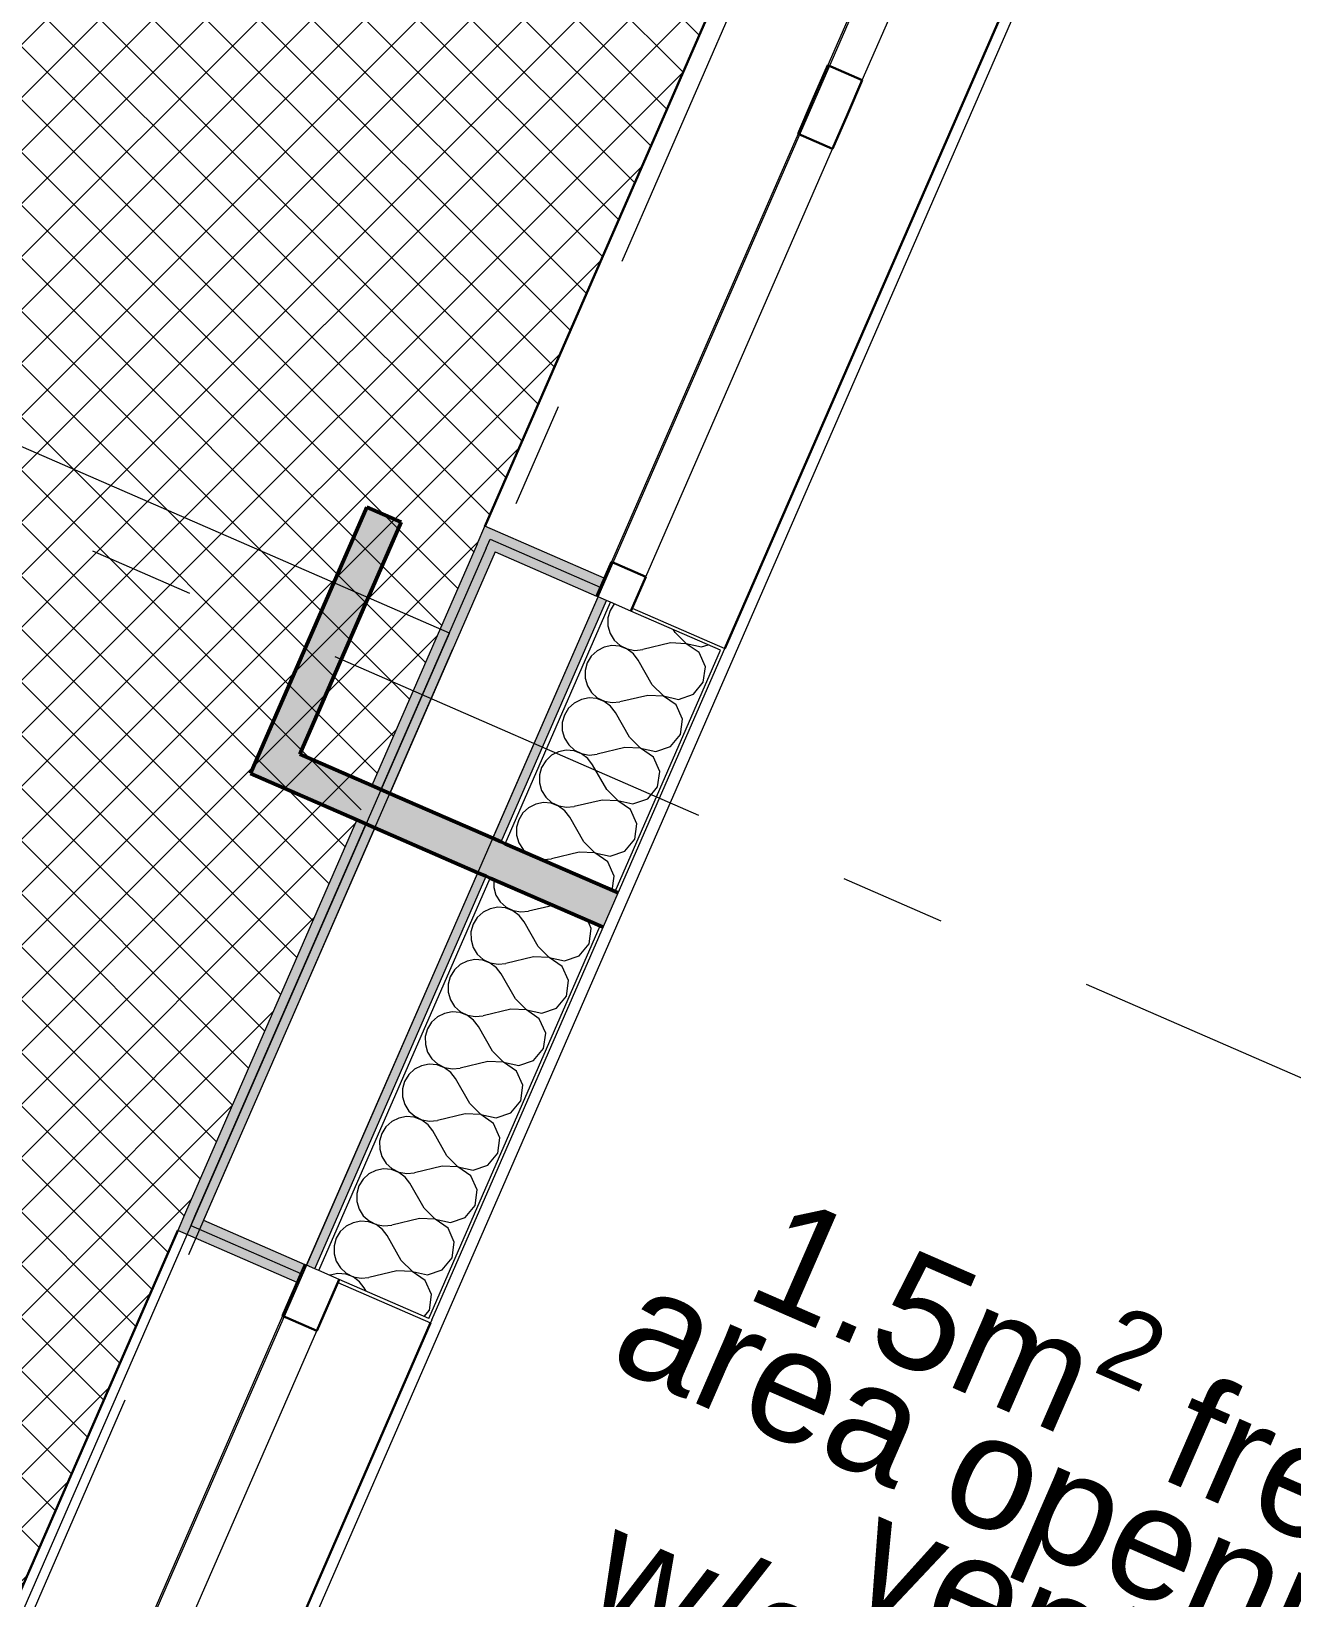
# Model space of a CAD drawing. Header units: millimetres. Extents: x -35034 to 431752, y -71616 to 25069.
# Drawn here: x 409425 to 411107, y -21234 to -19143 of the extents above; entities that cross this region are included whole.
import ezdxf
from ezdxf.enums import TextEntityAlignment as Align

# ---------------------------------------------------------------- set-up
doc = ezdxf.new("R2010")
doc.units = ezdxf.units.MM
doc.header["$MEASUREMENT"] = 0
doc.linetypes.add('Double Dashed', pattern=[1093.611073, 529.166651, -211.666656, 141.111112, -211.666656])
for name, color, linetype in [('A-15-MG_Structural_Grid', 7, 'Continuous'), ('New_A-05-M_Gross_Int_Circulation', 7, 'Continuous'), ('New_A-15-MG_Structural_Grid', 7, 'Continuous'), ('New_A-25-M_Wall_Ext', 7, 'Continuous'), ('New_A-25-M_Wall_Int', 7, 'Continuous'), ('New_A-95-D_Dim_Grid.Dim', 7, 'Continuous'), ('New_ArchiCAD Windows', 7, 'Continuous')]:
    doc.layers.add(name, color=color, linetype=linetype)
for name, color, linetype, lineweight, true_color in [('A-15-MG_Structural_Grid_Pen_No__163', 7, 'Continuous', 0, 0x750077), ('A-25-M_Wall_Int_Pen_No__102', 7, 'Continuous', 15, 0xcccccc), ('A-35-M_FFE_Fixed_Pen_No__64', 7, 'Continuous', 20, 0x606060), ('New_A-05-M_Gross_Int_Circulation_Pen_No__74', 7, 'Continuous', 20, 0x606060), ('New_A-25-M_Wall_Ext_Pen_No__107', 7, 'Continuous', 15, 0xa6a6a6), ('New_A-25-M_Wall_Ext_Pen_No__147', 7, 'Continuous', 0, 0x606060), ('New_A-25-M_Wall_Ext_Pen_No__27', 7, 'Continuous', 50, 0x2a2a2a), ('New_A-25-M_Wall_Ext_Pen_No__81', 7, 'Continuous', 20, 0x6a6a6a), ('New_A-25-M_Wall_Int_Pen_No__27', 7, 'Continuous', 50, 0x2a2a2a), ('New_A-25-M_Wall_Int_Pen_No__81', 7, 'Continuous', 20, 0x6a6a6a), ('New_A-95-M-SFS_Edge_Pen_No__252', 7, 'Continuous', 13, 0xe8e8e8), ('New_ArchiCAD Windows_Pen_No__23', 7, 'Continuous', 30, 0x2a2a2a), ('New_ArchiCAD Windows_Pen_No__43', 7, 'Continuous', 30, 0x444444)]:
    doc.layers.add(name, color=color, linetype=linetype, lineweight=lineweight, true_color=true_color)
for name, color, linetype, lineweight in [('New_A-15-MG_Structural_Grid_Pen_No__4', 7, 'Continuous', 20), ('New_A-25-M_Wall_Ext_Pen_No__1', 7, 'Continuous', 13), ('New_A-95-D_Dim_Grid.Dim_Pen_No__4', 7, 'Continuous', 20), ('New_A-95-P_Text_1_50_GA_Pen_No__1', 7, 'Continuous', 13), ('New_ArchiCAD Windows_Pen_No__1', 7, 'Continuous', 13), ('New_ArchiCAD Windows_Pen_No__83', 8, 'Continuous', 20), ('New_ArchiCAD Zone Stamps_Pen_No__9', 7, 'Continuous', 13)]:
    doc.layers.add(name, color=color, linetype=linetype, lineweight=lineweight)
doc.styles.add('GENERATED_STYLE_2', font='')
doc.styles.add('GENERATED_STYLE_3', font='')
doc.styles.add('GENERATED_STYLE_4', font='')
doc.styles.get('GENERATED_STYLE_2').set_extended_font_data('Arial', bold=True)
doc.styles.get('GENERATED_STYLE_3').set_extended_font_data('Arial')
doc.styles.get('GENERATED_STYLE_4').set_extended_font_data('Swis721 BT')
doc.dimstyles.new('GENERATED_STYLE__4', dxfattribs={"dimtxt": 300, "dimasz": 95, "dimexe": 0.18, "dimexo": 0, "dimgap": 0.09, "dimtad": 1, "dimdec": 0, "dimzin": 0, "dimdsep": 46, "dimtxsty": 'GENERATED_STYLE_4', "dimblk": 'ARROWHEAD_2', "dimblk1": 'ARROWHEAD_2', "dimblk2": 'ARROWHEAD_2', "dimcen": 0.09, "dimclrd": 7, "dimclre": 7, "dimclrt": 7, "dimadec": 0, "dimazin": 0, "dimtfac": 1, "dimtdec": 4, "dimtmove": 0, "dimatfit": 3, "dimfxl": 1, "dimtolj": 1, "dimtzin": 0, "dimarcsym": 0})
pattern_1 = [(0, (341458.06, 0), (0, 173.2051), [0, -100]), (0, (341508.06, 86.6), (0, 173.2051), [0, -100])]

# ---------------------------------------------------------------- blocks, each defined once
blk = doc.blocks.new('Lobby_INB 3264_60_1', base_point=(406487.1, -20590))
at = {"layer": 'New_A-05-M_Gross_Int_Circulation_Pen_No__74', "linetype": 'Continuous'}
for p, q in [((409983.2, -19946.8), (408725.1, -19398.2)), ((409185, -21777.4), (409983.2, -19946.8))]:
    blk.add_line(p, q, dxfattribs=at)
at = {"layer": 'New_ArchiCAD Zone Stamps_Pen_No__9'}
for tag, height, style, p in [('ROOM_NAME', 250, 'GENERATED_STYLE_2', (406238.9, -19285.3)), ('zoneNameLine2', 250, 'GENERATED_STYLE_2', (406050.5, -19717.5)), ('ROOM_NUMBER', 200, 'GENERATED_STYLE_3', (405862.1, -20138.2)), ('measuredAreaCode', 200, 'GENERATED_STYLE_3', (405705, -20498.3)), ('DUMMY_649', 200, 'GENERATED_STYLE_3', (406012.5, -20632.3)), ('DUMMY_650', 200, 'GENERATED_STYLE_3', (406362, -20784.7)), ('DUMMY_651', 133.3, 'GENERATED_STYLE_3', (406641.3, -20891.3))]:
    blk.add_attdef(tag, text='', height=height, rotation=336.4404, dxfattribs=dict(at, style=style)).set_placement(p, align=Align.TOP_LEFT)
blk = doc.blocks.new('*X803', base_point=(341458.1, 0))
at = {"layer": 'New_A-25-M_Wall_Ext_Pen_No__107', "linetype": 'Continuous'}
for p, q in [((410042.4, -20275.8), (410042.4, -20286.2)), ((410042.4, -20286.2), (410045.3, -20296.3)), ((410045.3, -20296.3), (410050.9, -20305.3)), ((410028, -20319.4), (410020.3, -20326.5)), ((410037.4, -20314.6), (410028, -20319.4)), ((410047.7, -20312.6), (410037.4, -20314.6)), ((410058.2, -20313.5), (410047.7, -20312.6)), ((410050.9, -20305.3), (410058.7, -20312.3)), ((410068, -20317.3), (410058.2, -20313.5)), ((410058.7, -20312.3), (410068.1, -20317)), ((410076.4, -20323.5), (410068, -20317.3)), ((410068.1, -20317), (410078.4, -20318.9)), ((410078.4, -20318.9), (410088.9, -20317.9)), ((410121.4, -20310.2), (410088.9, -20317.9)), ((410014.8, -20335.4), (410011.9, -20345.6)), ((410020.3, -20326.5), (410014.8, -20335.4)), ((410082.8, -20331.9), (410076.4, -20323.5)), ((410101.6, -20365), (410082.8, -20331.9)), ((410172.5, -20340.8), (410167.9, -20330.5)), ((410169.7, -20361.4), (410172.5, -20340.8)), ((410011.9, -20345.6), (410012, -20356.1)), ((410012, -20356.1), (410014.9, -20366.2)), ((410156.4, -20377.5), (410169.7, -20361.4)), ((410006.9, -20384.5), (409997.5, -20389.2)), ((410017.2, -20382.5), (410006.9, -20384.5)), ((410014.9, -20366.2), (410020.4, -20375.1)), ((410027.7, -20383.4), (410017.2, -20382.5)), ((410020.4, -20375.1), (410028.2, -20382.2)), ((410037.5, -20387.1), (410027.7, -20383.4)), ((410028.2, -20382.2), (410037.7, -20386.8)), ((410095.5, -20379), (410058.5, -20387.7)), ((410116.3, -20379.9), (410095.5, -20379)), ((410101.6, -20365), (410116.4, -20379.6)), ((410133.5, -20391.6), (410116.3, -20379.9)), ((410116.4, -20379.6), (410136.7, -20384.2)), ((410136.7, -20384.2), (410156.4, -20377.5)), ((409984.3, -20405.3), (409981.5, -20415.4)), ((409989.8, -20396.3), (409984.3, -20405.3)), ((409997.5, -20389.2), (409989.8, -20396.3)), ((410046, -20393.4), (410037.5, -20387.1)), ((410037.7, -20386.8), (410048, -20388.7)), ((410052.4, -20401.7), (410046, -20393.4)), ((410048, -20388.7), (410058.5, -20387.7)), ((410071.2, -20434.8), (410052.4, -20401.7)), ((410142, -20410.6), (410133.5, -20391.6)), ((409981.5, -20415.4), (409981.5, -20425.9)), ((409981.5, -20425.9), (409984.4, -20436)), ((410139.2, -20431.3), (410142, -20410.6)), ((409984.4, -20436), (409990, -20444.9)), ((409990, -20444.9), (409997.8, -20452)), ((410071.2, -20434.8), (410086, -20449.5)), ((410106.3, -20454.1), (410126, -20447.4)), ((410126, -20447.4), (410139.2, -20431.3)), ((409959.3, -20466.2), (409953.9, -20475.1)), ((409967.1, -20459), (409959.3, -20466.2)), ((409976.5, -20454.3), (409967.1, -20459)), ((409986.8, -20452.3), (409976.5, -20454.3)), ((409997.3, -20453.2), (409986.8, -20452.3)), ((410007.1, -20456.9), (409997.3, -20453.2)), ((409997.8, -20452), (410007.2, -20456.7)), ((410015.5, -20463.2), (410007.1, -20456.9)), ((410007.2, -20456.7), (410017.5, -20458.6)), ((410021.9, -20471.6), (410015.5, -20463.2)), ((410017.5, -20458.6), (410028, -20457.6)), ((410065.1, -20448.8), (410028, -20457.6)), ((410085.9, -20449.7), (410065.1, -20448.8)), ((410103.1, -20461.5), (410085.9, -20449.7)), ((410086, -20449.5), (410106.3, -20454.1)), ((410111.6, -20480.5), (410103.1, -20461.5)), ((409953.9, -20475.1), (409951, -20485.2)), ((409951, -20485.2), (409951.1, -20495.8)), ((410040.7, -20504.7), (410021.9, -20471.6)), ((410108.8, -20501.1), (410111.6, -20480.5)), ((409951.1, -20495.8), (409954, -20505.9)), ((409954, -20505.9), (409959.5, -20514.8)), ((410040.7, -20504.7), (410055.5, -20519.3)), ((410095.5, -20517.2), (410108.8, -20501.1)), ((409936.6, -20528.9), (409928.9, -20536)), ((409946, -20524.1), (409936.6, -20528.9)), ((409956.3, -20522.1), (409946, -20524.1)), ((409966.8, -20523.1), (409956.3, -20522.1)), ((409959.5, -20514.8), (409967.3, -20521.8)), ((409976.6, -20526.8), (409966.8, -20523.1)), ((409967.3, -20521.8), (409976.7, -20526.5)), ((409985.1, -20533.1), (409976.6, -20526.8)), ((409976.7, -20526.5), (409987.1, -20528.4)), ((409987.1, -20528.4), (409997.5, -20527.4)), ((410034.6, -20518.7), (409997.5, -20527.4)), ((410055.4, -20519.6), (410034.6, -20518.7)), ((410072.6, -20531.3), (410055.4, -20519.6)), ((410055.5, -20519.3), (410075.8, -20523.9)), ((410075.8, -20523.9), (410095.5, -20517.2)), ((409923.4, -20545), (409920.6, -20555.1)), ((409928.9, -20536), (409923.4, -20545)), ((409991.5, -20541.4), (409985.1, -20533.1)), ((410010.3, -20574.5), (409991.5, -20541.4)), ((410081.1, -20550.3), (410072.6, -20531.3)), ((410078.3, -20571), (410081.1, -20550.3)), ((409920.6, -20555.1), (409920.6, -20565.6)), ((409920.6, -20565.6), (409923.5, -20575.7)), ((410065.1, -20587), (410078.3, -20571)), ((409925.9, -20592), (409915.6, -20594)), ((409923.5, -20575.7), (409929.1, -20584.6)), ((409936.3, -20592.9), (409925.9, -20592)), ((409929.1, -20584.6), (409936.9, -20591.7)), ((409946.2, -20596.6), (409936.3, -20592.9)), ((409936.9, -20591.7), (409946.3, -20596.3)), ((410004.2, -20588.5), (409967.1, -20597.3)), ((410025, -20589.4), (410004.2, -20588.5)), ((410010.3, -20574.5), (410025.1, -20589.1)), ((410042.2, -20601.1), (410025, -20589.4)), ((410025.1, -20589.1), (410045.4, -20593.8)), ((410045.4, -20593.8), (410065.1, -20587)), ((409898.4, -20605.8), (409892.9, -20614.8)), ((409906.2, -20598.7), (409898.4, -20605.8)), ((409915.6, -20594), (409906.2, -20598.7)), ((409954.6, -20602.9), (409946.2, -20596.6)), ((409946.3, -20596.3), (409956.6, -20598.2)), ((409961, -20611.2), (409954.6, -20602.9)), ((409956.6, -20598.2), (409967.1, -20597.3)), ((409979.8, -20644.4), (409961, -20611.2)), ((410050.6, -20620.2), (410042.2, -20601.1)), ((409892.9, -20614.8), (409890.1, -20624.9)), ((409890.1, -20624.9), (409890.2, -20635.4)), ((409890.2, -20635.4), (409893.1, -20645.5)), ((410047.9, -20640.8), (410050.6, -20620.2)), ((409893.1, -20645.5), (409898.6, -20654.5)), ((409898.6, -20654.5), (409906.4, -20661.5)), ((409979.8, -20644.4), (409994.6, -20659)), ((410034.6, -20656.9), (410047.9, -20640.8)), ((409868, -20675.7), (409862.5, -20684.6)), ((409875.7, -20668.6), (409868, -20675.7)), ((409885.1, -20663.8), (409875.7, -20668.6)), ((409895.4, -20661.8), (409885.1, -20663.8)), ((409905.9, -20662.7), (409895.4, -20661.8)), ((409915.7, -20666.5), (409905.9, -20662.7)), ((409906.4, -20661.5), (409915.8, -20666.2)), ((409924.2, -20672.7), (409915.7, -20666.5)), ((409915.8, -20666.2), (409926.2, -20668.1)), ((409930.5, -20681.1), (409924.2, -20672.7)), ((409926.2, -20668.1), (409936.6, -20667.1)), ((409973.7, -20658.3), (409936.6, -20667.1)), ((409994.5, -20659.3), (409973.7, -20658.3)), ((410011.7, -20671), (409994.5, -20659.3)), ((409994.6, -20659), (410014.9, -20663.6)), ((410020.2, -20690), (410011.7, -20671)), ((410014.9, -20663.6), (410034.6, -20656.9)), ((409862.5, -20684.6), (409859.7, -20694.8)), ((409859.7, -20694.8), (409859.7, -20705.3)), ((409949.3, -20714.2), (409930.5, -20681.1)), ((410017.4, -20710.6), (410020.2, -20690)), ((409859.7, -20705.3), (409862.6, -20715.4)), ((409862.6, -20715.4), (409868.2, -20724.3)), ((409949.3, -20714.2), (409964.2, -20728.8)), ((410004.2, -20726.7), (410017.4, -20710.6)), ((409845.3, -20738.4), (409837.5, -20745.5)), ((409854.6, -20733.7), (409845.3, -20738.4)), ((409865, -20731.7), (409854.6, -20733.7)), ((409875.4, -20732.6), (409865, -20731.7)), ((409868.2, -20724.3), (409876, -20731.4)), ((409885.3, -20736.3), (409875.4, -20732.6)), ((409876, -20731.4), (409885.4, -20736)), ((409893.7, -20742.6), (409885.3, -20736.3)), ((409885.4, -20736), (409895.7, -20737.9)), ((409895.7, -20737.9), (409906.2, -20736.9)), ((409943.3, -20728.2), (409906.2, -20736.9)), ((409964.1, -20729.1), (409943.3, -20728.2)), ((409981.3, -20740.8), (409964.1, -20729.1)), ((409964.2, -20728.8), (409984.5, -20733.4)), ((409984.5, -20733.4), (410004.2, -20726.7)), ((409832, -20754.5), (409829.2, -20764.6)), ((409837.5, -20745.5), (409832, -20754.5)), ((409900.1, -20750.9), (409893.7, -20742.6)), ((409918.9, -20784), (409900.1, -20750.9)), ((409989.7, -20759.8), (409981.3, -20740.8)), ((409986.9, -20780.5), (409989.7, -20759.8)), ((409829.2, -20764.6), (409829.3, -20775.1)), ((409829.3, -20775.1), (409832.2, -20785.2)), ((409973.7, -20796.6), (409986.9, -20780.5)), ((409834.5, -20801.5), (409824.2, -20803.5)), ((409832.2, -20785.2), (409837.7, -20794.1)), ((409845, -20802.4), (409834.5, -20801.5)), ((409837.7, -20794.1), (409845.5, -20801.2)), ((409854.8, -20806.1), (409845, -20802.4)), ((409845.5, -20801.2), (409854.9, -20805.9)), ((409912.8, -20798), (409875.7, -20806.8)), ((409933.6, -20798.9), (409912.8, -20798)), ((409918.9, -20784), (409933.7, -20798.7)), ((409950.8, -20810.7), (409933.6, -20798.9)), ((409933.7, -20798.7), (409954, -20803.3)), ((409954, -20803.3), (409973.7, -20796.6)), ((409824.2, -20803.5), (409823.4, -20803.9)), ((409863.2, -20812.4), (409854.8, -20806.1)), ((409854.9, -20805.9), (409865.3, -20807.8)), ((409869.6, -20820.8), (409863.2, -20812.4)), ((409865.3, -20807.8), (409875.7, -20806.8)), ((409872.1, -20825.1), (409869.6, -20820.8)), ((409959.3, -20829.7), (409950.8, -20810.7)), ((409956.5, -20850.3), (409959.3, -20829.7)), ((409949.5, -20858.9), (409956.5, -20850.3))]:
    blk.add_line(p, q, dxfattribs=at)
blk = doc.blocks.new('*X804', base_point=(341458.1, 0))
at = {"layer": 'New_A-25-M_Wall_Ext_Pen_No__107', "linetype": 'Continuous'}
for p, q in [((410197.5, -19916.4), (410194.7, -19926.5)), ((410202.9, -19907.6), (410197.5, -19916.4)), ((410194.7, -19926.5), (410194.7, -19937)), ((410194.7, -19937), (410197.6, -19947.1)), ((410284.3, -19946), (410282.2, -19942.2)), ((410189.6, -19965.4), (410180.3, -19970.2)), ((410200, -19963.4), (410189.6, -19965.4)), ((410197.6, -19947.1), (410203.2, -19956.1)), ((410210.4, -19964.3), (410200, -19963.4)), ((410203.2, -19956.1), (410211, -19963.1)), ((410220.3, -19968.1), (410210.4, -19964.3)), ((410211, -19963.1), (410220.4, -19967.8)), ((410278.2, -19959.9), (410241.2, -19968.7)), ((410299, -19960.9), (410278.2, -19959.9)), ((410284.3, -19946), (410299.2, -19960.6)), ((410316.3, -19972.6), (410299, -19960.9)), ((410299.2, -19960.6), (410319.5, -19965.2)), ((410319.5, -19965.2), (410328.2, -19962.2)), ((410167, -19986.2), (410164.2, -19996.4)), ((410172.5, -19977.3), (410167, -19986.2)), ((410180.3, -19970.2), (410172.5, -19977.3)), ((410228.7, -19974.3), (410220.3, -19968.1)), ((410220.4, -19967.8), (410230.7, -19969.7)), ((410235.1, -19982.7), (410228.7, -19974.3)), ((410230.7, -19969.7), (410241.2, -19968.7)), ((410253.9, -20015.8), (410235.1, -19982.7)), ((410324.7, -19991.6), (410316.3, -19972.6)), ((410164.2, -19996.4), (410164.2, -20006.9)), ((410164.2, -20006.9), (410167.2, -20017)), ((410321.9, -20012.2), (410324.7, -19991.6)), ((410167.2, -20017), (410172.7, -20025.9)), ((410172.7, -20025.9), (410180.5, -20033)), ((410253.9, -20015.8), (410268.7, -20030.4)), ((410289, -20035.1), (410308.7, -20028.3)), ((410308.7, -20028.3), (410321.9, -20012.2)), ((410142.1, -20047.1), (410136.6, -20056.1)), ((410149.8, -20040), (410142.1, -20047.1)), ((410159.2, -20035.3), (410149.8, -20040)), ((410169.5, -20033.3), (410159.2, -20035.3)), ((410180, -20034.2), (410169.5, -20033.3)), ((410189.8, -20037.9), (410180, -20034.2)), ((410180.5, -20033), (410189.9, -20037.6)), ((410198.2, -20044.2), (410189.8, -20037.9)), ((410189.9, -20037.6), (410200.3, -20039.5)), ((410204.6, -20052.5), (410198.2, -20044.2)), ((410200.3, -20039.5), (410210.7, -20038.5)), ((410247.8, -20029.8), (410210.7, -20038.5)), ((410268.6, -20030.7), (410247.8, -20029.8)), ((410285.8, -20042.4), (410268.6, -20030.7)), ((410268.7, -20030.4), (410289, -20035.1)), ((410294.3, -20061.4), (410285.8, -20042.4)), ((410136.6, -20056.1), (410133.7, -20066.2)), ((410133.7, -20066.2), (410133.8, -20076.7)), ((410223.4, -20085.6), (410204.6, -20052.5)), ((410291.5, -20082.1), (410294.3, -20061.4)), ((410133.8, -20076.7), (410136.7, -20086.8)), ((410136.7, -20086.8), (410142.3, -20095.7)), ((410223.4, -20085.6), (410238.3, -20100.3)), ((410278.3, -20098.2), (410291.5, -20082.1)), ((410119.3, -20109.8), (410111.6, -20117)), ((410128.7, -20105.1), (410119.3, -20109.8)), ((410139, -20103.1), (410128.7, -20105.1)), ((410149.5, -20104), (410139, -20103.1)), ((410142.3, -20095.7), (410150, -20102.8)), ((410159.3, -20107.7), (410149.5, -20104)), ((410150, -20102.8), (410159.5, -20107.5)), ((410167.8, -20114), (410159.3, -20107.7)), ((410159.5, -20107.5), (410169.8, -20109.4)), ((410169.8, -20109.4), (410180.3, -20108.4)), ((410217.3, -20099.6), (410180.3, -20108.4)), ((410238.1, -20100.5), (410217.3, -20099.6)), ((410255.3, -20112.3), (410238.1, -20100.5)), ((410238.3, -20100.3), (410258.6, -20104.9)), ((410263.8, -20131.3), (410255.3, -20112.3)), ((410258.6, -20104.9), (410278.3, -20098.2)), ((410106.1, -20125.9), (410103.3, -20136)), ((410111.6, -20117), (410106.1, -20125.9)), ((410174.2, -20122.4), (410167.8, -20114)), ((410193, -20155.5), (410174.2, -20122.4)), ((410261, -20151.9), (410263.8, -20131.3)), ((410103.3, -20136), (410103.3, -20146.6)), ((410103.3, -20146.6), (410106.2, -20156.7)), ((410247.8, -20168), (410261, -20151.9)), ((410098.3, -20174.9), (410088.9, -20179.7)), ((410108.6, -20173), (410098.3, -20174.9)), ((410106.2, -20156.7), (410111.8, -20165.6)), ((410119.1, -20173.9), (410108.6, -20173)), ((410111.8, -20165.6), (410119.6, -20172.6)), ((410128.9, -20177.6), (410119.1, -20173.9)), ((410119.6, -20172.6), (410129, -20177.3)), ((410186.9, -20169.5), (410149.8, -20178.2)), ((410207.7, -20170.4), (410186.9, -20169.5)), ((410193, -20155.5), (410207.8, -20170.1)), ((410224.9, -20182.1), (410207.7, -20170.4)), ((410207.8, -20170.1), (410228.1, -20174.7)), ((410228.1, -20174.7), (410247.8, -20168)), ((410075.7, -20195.8), (410072.8, -20205.9)), ((410081.2, -20186.8), (410075.7, -20195.8)), ((410088.9, -20179.7), (410081.2, -20186.8)), ((410137.3, -20183.9), (410128.9, -20177.6)), ((410129, -20177.3), (410139.4, -20179.2)), ((410143.7, -20192.2), (410137.3, -20183.9)), ((410139.4, -20179.2), (410149.8, -20178.2)), ((410162.5, -20225.3), (410143.7, -20192.2)), ((410233.4, -20201.1), (410224.9, -20182.1)), ((410072.8, -20205.9), (410072.9, -20216.4)), ((410072.9, -20216.4), (410075.8, -20226.5)), ((410230.6, -20221.8), (410233.4, -20201.1)), ((410075.8, -20226.5), (410081.4, -20235.4)), ((410081.4, -20235.4), (410087.3, -20240.8)), ((410162.5, -20225.3), (410177.4, -20239.9)), ((410197.7, -20244.6), (410217.4, -20237.8)), ((410217.4, -20237.8), (410230.6, -20221.8)), ((410104.2, -20248.2), (410108.9, -20249.1)), ((410108.9, -20249.1), (410119.4, -20248.1)), ((410156.4, -20239.3), (410119.4, -20248.1)), ((410177.2, -20240.2), (410156.4, -20239.3)), ((410194.4, -20251.9), (410177.2, -20240.2)), ((410177.4, -20239.9), (410197.7, -20244.6)), ((410202.9, -20271), (410194.4, -20251.9)), ((410200.3, -20290.1), (410202.9, -20271))]:
    blk.add_line(p, q, dxfattribs=at)
blk = doc.blocks.new('Double Window 19')
at = {"layer": 'New_ArchiCAD Windows_Pen_No__1', "linetype": 'Continuous'}
for p, q in [((-1411.5, 0), (-1411.5, -29.5)), ((1411.5, 0), (1411.5, -29.5)), ((-1411.5, -29.5), (-1411.5, -35.5)), ((-1411.5, -35.5), (-1411.5, -47.5)), ((1411.5, -29.5), (1411.5, -35.5)), ((1411.5, -35.5), (1411.5, -47.5)), ((-1411.5, -47.5), (-1411.5, -50)), ((1411.5, -47.5), (1411.5, -50))]:
    blk.add_line(p, q, dxfattribs=at)
at = {"layer": 'New_ArchiCAD Windows_Pen_No__23', "linetype": 'Continuous'}
for p, q in [((-1407, 135), (1407, 135)), ((-1385.5, -223.5), (1385.5, -223.5))]:
    blk.add_line(p, q, dxfattribs=at)
at = {"layer": 'New_ArchiCAD Windows_Pen_No__43', "linetype": 'Continuous'}
for p, q in [((-1411.5, 0), (-1361.5, 0)), ((-1361.5, 0), (-1361.5, -50)), ((-738.5, -50), (-738.5, 0)), ((-738.5, 0), (-688.5, 0)), ((-688.5, 0), (-638.5, 0)), ((-638.5, 0), (-638.5, -50)), ((1361.5, -50), (1361.5, 0)), ((1361.5, 0), (1411.5, 0)), ((-1361.5, -50), (-1411.5, -50)), ((-688.5, -50), (-738.5, -50)), ((-638.5, -50), (-688.5, -50)), ((1411.5, -50), (1361.5, -50))]:
    blk.add_line(p, q, dxfattribs=at)
at = {"layer": 'New_ArchiCAD Windows_Pen_No__83', "linetype": 'Continuous'}
for p, q in [((-1361.5, 0), (-738.5, 0)), ((-638.5, 0), (1361.5, 0)), ((-738.5, -50), (-1361.5, -50)), ((1361.5, -50), (-638.5, -50))]:
    blk.add_line(p, q, dxfattribs=at)
blk = doc.blocks.new('Window 19_6')
at = {"layer": 'New_ArchiCAD Windows_Pen_No__1', "linetype": 'Continuous'}
for p, q in [((-480, 0), (-480, -29.5)), ((480, 0), (480, -29.5)), ((-480, -29.5), (-480, -35.5)), ((-480, -35.5), (-480, -47.5)), ((480, -29.5), (480, -35.5)), ((480, -35.5), (480, -47.5)), ((-480, -47.5), (-480, -50)), ((480, -47.5), (480, -50))]:
    blk.add_line(p, q, dxfattribs=at)
at = {"layer": 'New_ArchiCAD Windows_Pen_No__23', "linetype": 'Continuous'}
for p, q in [((-475.5, 135), (475.5, 135)), ((-454, -223.5), (454, -223.5))]:
    blk.add_line(p, q, dxfattribs=at)
at = {"layer": 'New_ArchiCAD Windows_Pen_No__43', "linetype": 'Continuous'}
for p, q in [((-480, 0), (-405, 0)), ((-405, 0), (-405, -50)), ((405, -50), (405, 0)), ((405, 0), (480, 0)), ((-405, -50), (-480, -50)), ((480, -50), (405, -50))]:
    blk.add_line(p, q, dxfattribs=at)
at = {"layer": 'New_ArchiCAD Windows_Pen_No__83', "linetype": 'Continuous'}
for p, q in [((-405, 0), (405, 0)), ((405, -50), (-405, -50))]:
    blk.add_line(p, q, dxfattribs=at)
blk = doc.blocks.new('Wall_229_1', base_point=(408895.3, -23304.8))
at = {"layer": 'New_A-25-M_Wall_Ext', "linetype": 'Continuous', "lineweight": 0, "true_color": 0x000000}
h = blk.add_hatch(dxfattribs=at)
h.set_pattern_fill('Plaster_0001', color=178, style=0, pattern_type=2)
h.set_pattern_definition(pattern_1)
h.paths.add_polyline_path([(410350.7, -19967.1), (410226.9, -19913.2), (410225.1, -19917.3), (410344.7, -19969.5), (410348.9, -19971.3)])
h = blk.add_hatch(dxfattribs=at)
h.set_pattern_fill('Plaster_0001', color=178, style=0, pattern_type=2)
h.set_pattern_definition(pattern_1)
h.paths.add_polyline_path([(410204.2, -20291.8), (410208.3, -20293.6), (410348.9, -19971.3), (410344.7, -19969.5)])
h = blk.add_hatch(dxfattribs=at)
h.set_pattern_fill('Plaster_0001', color=178, style=0, pattern_type=2)
h.set_pattern_definition(pattern_1)
h.paths.add_polyline_path([(409955.7, -20861.6), (409959.9, -20863.4), (410188.3, -20339.4), (410184.2, -20337.6)])
h = blk.add_hatch(dxfattribs=at)
h.set_pattern_fill('Plaster_0001', color=178, style=0, pattern_type=2)
h.set_pattern_definition(pattern_1)
h.paths.add_polyline_path([(409959.9, -20863.4), (409955.7, -20861.6), (409836.1, -20809.4), (409834.3, -20813.5), (409958.1, -20867.5)])
at = {"layer": 'New_A-25-M_Wall_Ext_Pen_No__107', "linetype": 'Continuous'}
for points in [[(410020.3, -19828), (410032.2, -19833.2), (410037.4, -19821.2), (410184.5, -19885.4), (410189.7, -19873.5), (410030.6, -19804.1)], [(409879.7, -20150.3), (409891.6, -20155.5), (410032.2, -19833.2), (410020.3, -19828)], [(410032.2, -19833.2), (409891.6, -20155.5), (409903.5, -20160.7), (410044.1, -19838.4)], [(410032.2, -19833.2), (410044.1, -19838.4), (410179.3, -19897.3), (410184.5, -19885.4), (410037.4, -19821.2)], [(409631.2, -20720.1), (409643.2, -20725.3), (409871.6, -20201.3), (409859.7, -20196.1)], [(409871.6, -20201.3), (409643.2, -20725.3), (409655.1, -20730.5), (409883.6, -20206.5)], [(409620.9, -20743.9), (409779.9, -20813.3), (409785.1, -20801.4), (409638, -20737.2), (409643.2, -20725.3), (409631.2, -20720.1)], [(409638, -20737.2), (409785.1, -20801.4), (409790.3, -20789.4), (409655.1, -20730.5), (409643.2, -20725.3)]]:
    blk.add_hatch(color=256, dxfattribs=at).paths.add_polyline_path(points)
at = {"layer": 'New_A-25-M_Wall_Ext_Pen_No__147', "linetype": 'Continuous'}
for points in [[(410041, -20220.6), (410052, -20225.4), (410192.6, -19903.1), (410181.6, -19898.3)], [(410021, -20266.5), (409792.6, -20790.4), (409803.6, -20795.2), (410032, -20271.3)]]:
    blk.add_hatch(color=256, dxfattribs=at).paths.add_polyline_path(points)
at = {"layer": 'New_A-25-M_Wall_Ext_Pen_No__81', "linetype": 'Continuous', "lineweight": 0, "true_color": 0x353535}
for points in [[(409879.7, -20150.3), (409859.7, -20196.1), (409871.6, -20201.3), (409891.6, -20155.5)], [(409891.6, -20155.5), (409871.6, -20201.3), (409883.6, -20206.5), (409903.5, -20160.7)], [(409903.5, -20160.7), (409883.6, -20206.5), (410021, -20266.5), (410041, -20220.6)], [(410041, -20220.6), (410021, -20266.5), (410032, -20271.3), (410052, -20225.4)], [(410052, -20225.4), (410032, -20271.3), (410037.5, -20273.7), (410057.5, -20227.8)], [(410057.5, -20227.8), (410037.5, -20273.7), (410184.2, -20337.6), (410204.2, -20291.8)], [(410204.2, -20291.8), (410184.2, -20337.6), (410188.3, -20339.4), (410208.3, -20293.6)]]:
    blk.add_hatch(color=250, dxfattribs=at).paths.add_polyline_path(points)
at = {"layer": 'New_A-25-M_Wall_Ext_Pen_No__1', "linetype": 'Continuous'}
for p, q in [((410020.3, -19828), (410030.6, -19804.1)), ((410189.7, -19873.5), (410030.6, -19804.1)), ((410032.2, -19833.2), (409891.6, -20155.5)), ((410044.1, -19838.4), (409903.5, -20160.7)), ((410032.2, -19833.2), (410037.4, -19821.2)), ((410037.4, -19821.2), (410184.5, -19885.4)), ((410044.1, -19838.4), (410179.3, -19897.3)), ((410184.5, -19885.4), (410189.7, -19873.5)), ((410041, -20220.6), (410181.6, -19898.3)), ((410052, -20225.4), (410192.6, -19903.1)), ((410179.3, -19897.3), (410184.5, -19885.4)), ((410181.6, -19898.3), (410179.3, -19897.3)), ((410192.6, -19903.1), (410181.6, -19898.3)), ((410198.1, -19905.5), (410192.6, -19903.1)), ((410057.5, -20227.8), (410198.1, -19905.5)), ((410225.1, -19917.3), (410198.1, -19905.5)), ((410225.1, -19917.3), (410226.9, -19913.2)), ((410344.7, -19969.5), (410225.1, -19917.3)), ((410226.9, -19913.2), (410350.7, -19967.1)), ((410204.2, -20291.8), (410344.7, -19969.5)), ((410348.9, -19971.3), (410350.7, -19967.1)), ((409871.6, -20201.3), (409643.2, -20725.3)), ((409883.6, -20206.5), (409655.1, -20730.5)), ((409792.6, -20790.4), (410021, -20266.5)), ((409803.6, -20795.2), (410032, -20271.3)), ((409809.1, -20797.6), (410037.5, -20273.7)), ((409955.7, -20861.6), (410184.2, -20337.6)), ((409631.2, -20720.1), (409620.9, -20743.9)), ((409643.2, -20725.3), (409638, -20737.2)), ((409638, -20737.2), (409785.1, -20801.4)), ((409655.1, -20730.5), (409790.3, -20789.4)), ((409779.9, -20813.3), (409620.9, -20743.9)), ((409785.1, -20801.4), (409779.9, -20813.3)), ((409790.3, -20789.4), (409785.1, -20801.4)), ((409792.6, -20790.4), (409790.3, -20789.4)), ((409803.6, -20795.2), (409792.6, -20790.4)), ((409809.1, -20797.6), (409803.6, -20795.2)), ((409836.1, -20809.4), (409809.1, -20797.6)), ((409836.1, -20809.4), (409834.3, -20813.5)), ((409834.3, -20813.5), (409958.1, -20867.5)), ((409955.7, -20861.6), (409836.1, -20809.4)), ((409959.9, -20863.4), (409958.1, -20867.5))]:
    blk.add_line(p, q, dxfattribs=at)
at = {"layer": 'New_A-25-M_Wall_Ext_Pen_No__1', "linetype": 'Continuous', "flags": 128}
for points in [[(410020.3, -19828), (409879.7, -20150.3)], [(409959.9, -20863.4), (410348.9, -19971.3)], [(409859.7, -20196.1), (409631.2, -20720.1)]]:
    blk.add_lwpolyline(points, dxfattribs=at)
at = {"layer": 'New_A-25-M_Wall_Ext_Pen_No__27', "linetype": 'Continuous'}
for p, q in [((409891.6, -20155.5), (409879.7, -20150.3)), ((409903.5, -20160.7), (409891.6, -20155.5)), ((410041, -20220.6), (409903.5, -20160.7)), ((409859.7, -20196.1), (409871.6, -20201.3)), ((409871.6, -20201.3), (409883.6, -20206.5)), ((409883.6, -20206.5), (410021, -20266.5)), ((410052, -20225.4), (410041, -20220.6)), ((410057.5, -20227.8), (410052, -20225.4)), ((410204.2, -20291.8), (410057.5, -20227.8)), ((410021, -20266.5), (410032, -20271.3)), ((410032, -20271.3), (410037.5, -20273.7)), ((410037.5, -20273.7), (410184.2, -20337.6)), ((410208.3, -20293.6), (410204.2, -20291.8)), ((410184.2, -20337.6), (410188.3, -20339.4))]:
    blk.add_line(p, q, dxfattribs=at)
at = {"layer": 'New_A-25-M_Wall_Ext', "color": 250, "lineweight": 50, "true_color": 0x2a2a2a}
for name in ['*X804', '*X803']:
    blk.add_blockref(name, (341458.1, 0), dxfattribs=at)
at = {"layer": 'New_ArchiCAD Windows', "color": 251, "linetype": 'Continuous', "lineweight": 20, "true_color": 0x606060, "xscale": -1, "zscale": 1000, "rotation": 246.440414640073}
for name, p in [('Double Window 19', (410789.3, -18623.5)), ('Window 19_6', (409644.3, -21249.4))]:
    blk.add_blockref(name, p, dxfattribs=at)
blk = doc.blocks.new('Wall_242_1', base_point=(409918.8, -19798.6))
at = {"layer": 'New_A-25-M_Wall_Int_Pen_No__81', "linetype": 'Continuous', "lineweight": 0, "true_color": 0x353535}
blk.add_hatch(color=250, dxfattribs=at).paths.add_polyline_path([(409873, -19778.6), (409717.9, -20134.3), (409783.7, -20108.4), (409918.8, -19798.6)])
at = {"layer": 'New_A-25-M_Wall_Int_Pen_No__27', "linetype": 'Continuous', "flags": 128}
for points in [[(409873, -19778.6), (409717.9, -20134.3)], [(409783.7, -20108.4), (409918.8, -19798.6)], [(409918.8, -19798.6), (409873, -19778.6)]]:
    blk.add_lwpolyline(points, dxfattribs=at)
blk = doc.blocks.new('Wall_243_1', base_point=(409783.7, -20108.4))
at = {"layer": 'New_A-25-M_Wall_Int_Pen_No__81', "linetype": 'Continuous', "lineweight": 0, "true_color": 0x353535}
blk.add_hatch(color=250, dxfattribs=at).paths.add_polyline_path([(409717.9, -20134.3), (409859.7, -20196.1), (409879.7, -20150.3), (409783.7, -20108.4)])
at = {"layer": 'New_A-25-M_Wall_Int_Pen_No__27', "linetype": 'Continuous', "flags": 128}
for points in [[(409879.7, -20150.3), (409783.7, -20108.4)], [(409717.9, -20134.3), (409859.7, -20196.1)]]:
    blk.add_lwpolyline(points, dxfattribs=at)
blk = doc.blocks.new('Standard grid marker_5')
at = {"layer": 'New_A-15-MG_Structural_Grid_Pen_No__4', "linetype": 'Double Dashed'}
blk.add_line((1000, 0), (29726, 0), dxfattribs=at)
at = {"layer": 'New_A-15-MG_Structural_Grid_Pen_No__4', "style": 'GENERATED_STYLE_4'}
for tag, p in [('AC_MarkerText_1_0', (-500, 36.5)), ('AC_MarkerText_1_1', (31226, 36.5))]:
    blk.add_attdef(tag, text='', height=350, rotation=90, dxfattribs=at).set_placement(p, align=Align.MIDDLE_CENTER)
blk = doc.blocks.new('Standard grid marker_3')
at = {"layer": 'A-15-MG_Structural_Grid_Pen_No__163', "linetype": 'Double Dashed'}
blk.add_line((1000, 0), (74254.8, 0), dxfattribs=at)
at = {"layer": 'A-15-MG_Structural_Grid_Pen_No__163', "style": 'GENERATED_STYLE_4'}
for tag, p in [('AC_MarkerText_1_0', (-500, 43.4)), ('AC_MarkerText_1_1', (75754.8, 43.4))]:
    blk.add_attdef(tag, text='', height=350, rotation=360, dxfattribs=at).set_placement(p, align=Align.MIDDLE_CENTER)
blk = doc.blocks.new('*D854', base_point=(341458.1, 0))
at = {"layer": 'New_A-95-D_Dim_Grid.Dim_Pen_No__4', "linetype": 'Continuous'}
for p, q in [((412995.4, -17812.6), (411696.3, -20791.7)), ((411739.2, -20849.8), (411653.5, -20733.7)), ((411610.4, -20754.2), (411782.3, -20829.2)), ((411696.3, -20791.7), (408198.9, -28812.4)), ((408156.1, -28754.3), (408241.8, -28870.4)), ((408113, -28774.9), (408284.9, -28849.8)), ((408198.9, -28812.4), (408174.5, -28868.4))]:
    blk.add_line(p, q, dxfattribs=at)
at = {"layer": 'New_A-95-D_Dim_Grid.Dim_Pen_No__4', "insert": (409680.8, -25263.8), "char_height": 300, "attachment_point": 7, "rotation": 66.4404, "style": 'GENERATED_STYLE_4'}
blk.add_mtext('\\A1;{\\fSwis721 BT|b0|i0|c0|p34;8,750}', dxfattribs=at)
blk = doc.blocks.new('ARROWHEAD_2')
at = {"color": 0, "linetype": 'Continuous', "lineweight": 0}
for p, q in [((-0.378, -0.655), (0.378, 0.655)), ((0, 0), (-1, 0))]:
    blk.add_line(p, q, dxfattribs=at)

msp = doc.modelspace()

# ---------------------------------------------------------------- hatches: boundary and pattern name
at = {"layer": 'A-25-M_Wall_Int_Pen_No__102', "linetype": 'Continuous'}
h = msp.add_hatch(dxfattribs=at)
h.set_pattern_fill('Grid_5x5_Diagonal_0001', color=256, style=0, pattern_type=2)
h.set_pattern_definition([(45, (341458.065, 0), (-35.35534, 35.35534), []), (135, (341458.065, 0), (35.35534, 35.35534), [])])
h.paths.add_polyline_path([(386338.7, -19098.9), (390988.7, -8434.9), (386795.1, -6606.2), (389309.2, -840.5), (390392.2, -1312.7), (392455.7, 3419.4), (415731.5, -6730.2), (406503.9, -27891.9)])

# ---------------------------------------------------------------- linework, layer by layer
at = {"layer": 'A-35-M_FFE_Fixed_Pen_No__64', "linetype": 'Continuous', "flags": 128}
msp.add_lwpolyline([(395757.2, 2500.7), (416265.3, -6441.8), (406601.6, -28603.8), (386093.5, -19661.2)], dxfattribs=at)
at = {"layer": 'New_A-95-M-SFS_Edge_Pen_No__252', "linetype": 'Continuous', "flags": 128}
msp.add_lwpolyline([(386166.7, -19493.2), (406493.3, -28356.6), (416009.5, -6533.2), (395236.4, 2524.9)], dxfattribs=at)

# ---------------------------------------------------------------- block references
at = {"layer": 'A-15-MG_Structural_Grid', "color": 8, "linetype": 'Continuous', "lineweight": 15, "zscale": 1000, "rotation": 336.440411583993}
msp.add_blockref('Standard grid marker_3', (343754.3, 8834.4), dxfattribs=at)
at = {"layer": 'New_A-05-M_Gross_Int_Circulation', "linetype": 'Continuous'}
msp.add_blockref('Lobby_INB 3264_60_1', (406487.1, -20590), dxfattribs=at)
at = {"layer": 'New_A-15-MG_Structural_Grid', "color": 8, "linetype": 'Continuous', "lineweight": 15, "zscale": 1000, "rotation": 246.4404115839982}
msp.add_blockref('Standard grid marker_5', (416943.9, -4014.8), dxfattribs=at)
at = {"layer": 'New_A-25-M_Wall_Ext', "color": 250, "lineweight": 50, "true_color": 0x2a2a2a}
msp.add_blockref('Wall_229_1', (408895.3, -23304.8), dxfattribs=at)
at = {"layer": 'New_A-25-M_Wall_Int', "color": 250, "lineweight": 50, "true_color": 0x2a2a2a}
for name, p in [('Wall_242_1', (409918.8, -19798.6)), ('Wall_243_1', (409783.7, -20108.4))]:
    msp.add_blockref(name, p, dxfattribs=at)

# ---------------------------------------------------------------- texts
at = {"layer": 'New_A-95-P_Text_1_50_GA_Pen_No__1', "linetype": 'Continuous', "insert": (410892.7, -20846.5), "char_height": 150, "width": 1230.483, "attachment_point": 2, "rotation": 336.4404, "line_spacing_factor": 0.623567, "style": 'GENERATED_STYLE_4'}
msp.add_mtext('\\A1;{\\fSwis721 BT|b0|i0|c0|p34;1.5m\\fSwis721 BT|b0|i0|c0|p34;\\A1{\\H.66x;\\S2^  ;}\\fSwis721 BT|b0|i0|c0|p34; free area opening vent w/guarding}', dxfattribs=at)

# ---------------------------------------------------------------- dimensions: what is measured, and where the dimension line sits
at = {"layer": 'New_A-95-D_Dim_Grid.Dim', "linetype": 'Continuous'}
dim = msp.add_linear_dim(base=(408198.9, -28812.4), p1=(411819.5, -20845.4), p2=(408322.1, -28866.1), angle=246.4404, dimstyle='GENERATED_STYLE__4', dxfattribs=at)
dim.commit()
dim.dimension.update_dxf_attribs({"geometry": '*D854', "text_midpoint": (409755.1, -24718.2), "dimtype": 160, "text_rotation": 66.4404})

doc.saveas('drawing.dxf')
